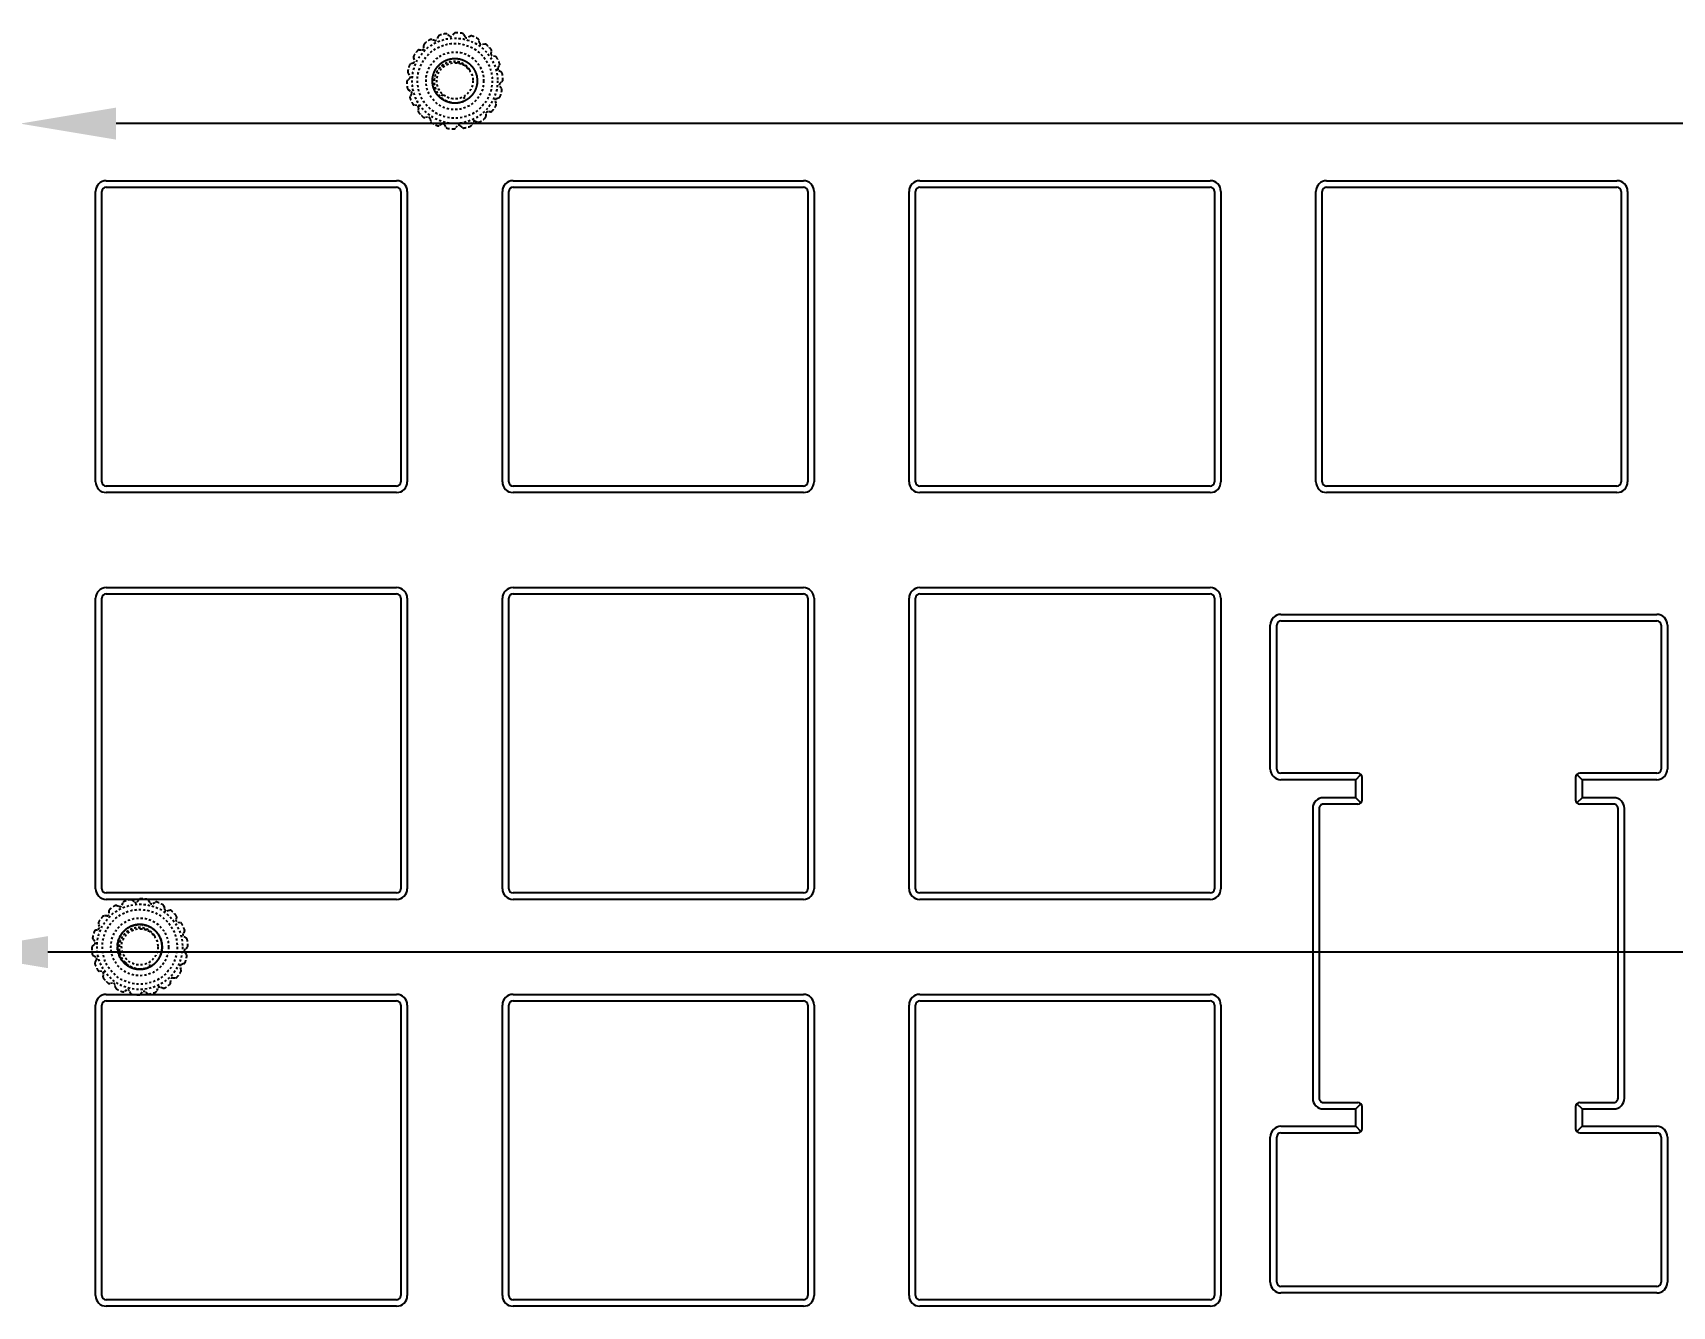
# Model space of a CAD drawing. Header units: inches. Extents: x 1416 to 2607, y 166 to 435.
# Drawn here: x 2162 to 2238.8, y 303.6 to 363.2 of the extents above; entities that cross this region are included whole.
import ezdxf

# ---------------------------------------------------------------- set-up
doc = ezdxf.new("R2010")
doc.units = ezdxf.units.IN
doc.header["$LTSCALE"] = 0.909449
doc.header["$MEASUREMENT"] = 0
doc.header["$PDMODE"] = 3
doc.header["$PDSIZE"] = 0.3125
doc.linetypes.add('HIDDEN', pattern=[0.2, 0.1, -0.1])
doc.linetypes.add('PHANTOM', pattern=[0.8, 0.45, -0.05, 0.1, -0.05, 0.1, -0.05])
doc.layers.get('0').update_dxf_attribs({"linetype": 'CONTINUOUS'})
doc.layers.get('Defpoints').update_dxf_attribs({"linetype": 'CONTINUOUS'})
doc.layers.add('DEFAULT_2', color=8, linetype='HIDDEN')
doc.layers.add('DEFAULT_3', color=7, linetype='PHANTOM')
doc.styles.get("Standard").update_dxf_attribs({"font": 'txt', "width": 0.8})
doc.dimstyles.get("Standard").update_dxf_attribs({"dimtxt": 6, "dimasz": 4.5, "dimexe": 1, "dimexo": 1, "dimgap": 0.09, "dimtad": 0, "dimzin": 1, "dimdsep": 46, "dimtxsty": 'STANDARD', "dimcen": 0.09, "dimclrd": 5, "dimclre": 5, "dimclrt": 1, "dimadec": 0, "dimazin": 0, "dimtp": 0.01, "dimtm": 0.01, "dimtfac": 1, "dimtofl": 0, "dimtmove": 0, "dimatfit": 3, "dimfxl": 1, "dimtolj": 1, "dimtzin": 4, "dimarcsym": 0})

# ---------------------------------------------------------------- blocks, each defined once
blk = doc.blocks.new('*D7')
at = {"layer": 'DEFAULT_3', "color": 3, "linetype": 'ByBlock', "lineweight": -2}
for p, q in [((2161.402, 356.945), (2161.402, 359.947)), ((2555.532, 356.945), (2555.532, 359.947)), ((2161.402, 358.947), (2156.902, 358.947)), ((2551.032, 358.947), (2165.902, 358.947))]:
    blk.add_line(p, q, dxfattribs=at)
at = {"layer": 'DEFAULT_3', "color": 3, "linetype": 'ByBlock'}
for points in [[(2165.902, 359.697), (2165.902, 358.197), (2161.402, 358.947)], [(2551.032, 359.697), (2551.032, 358.197), (2555.532, 358.947)]]:
    blk.add_solid(points, dxfattribs=at)
at = {"layer": 'Defpoints', "color": 0, "linetype": 'ByBlock'}
for p in [(2555.532, 358.947), (2161.402, 355.945), (2555.532, 355.945)]:
    blk.add_point(p, dxfattribs=at)
at = {"layer": 'DEFAULT_3', "color": 3, "linetype": 'ByBlock', "insert": (2138.812, 358.947), "char_height": 6, "attachment_point": 5}
blk.add_mtext('\\A1;394.13%%P0.1', dxfattribs=at)
blk = doc.blocks.new('*D8')
at = {"layer": 'DEFAULT_3', "color": 3, "linetype": 'ByBlock', "lineweight": -2}
for p, q in [((2158.212, 321.945), (2158.212, 319.152)), ((2558.532, 321.945), (2558.532, 319.152)), ((2158.212, 320.152), (2153.712, 320.152)), ((2554.032, 320.152), (2162.712, 320.152))]:
    blk.add_line(p, q, dxfattribs=at)
at = {"layer": 'DEFAULT_3', "color": 3, "linetype": 'ByBlock'}
for points in [[(2162.712, 320.902), (2162.712, 319.402), (2158.212, 320.152)], [(2554.032, 320.902), (2554.032, 319.402), (2558.532, 320.152)]]:
    blk.add_solid(points, dxfattribs=at)
at = {"layer": 'Defpoints', "color": 0, "linetype": 'ByBlock'}
for p in [(2158.212, 322.945), (2558.532, 322.945), (2158.212, 320.152)]:
    blk.add_point(p, dxfattribs=at)
at = {"layer": 'DEFAULT_3', "color": 3, "linetype": 'ByBlock', "insert": (2135.622, 320.152), "char_height": 6, "attachment_point": 5}
blk.add_mtext('\\A1;400.32%%P0.1', dxfattribs=at)

msp = doc.modelspace()

# ---------------------------------------------------------------- linework, layer by layer
at = {"color": 7, "linetype": 'Continuous'}
for p, q in [((2165.442, 356.274), (2179.042, 356.274)), ((2184.492, 356.274), (2198.092, 356.274)), ((2203.542, 356.274), (2217.142, 356.274)), ((2222.592, 356.274), (2236.192, 356.274)), ((2164.942, 342.174), (2164.942, 355.774)), ((2165.242, 342.174), (2165.242, 355.774)), ((2165.442, 355.974), (2179.042, 355.974)), ((2179.242, 355.774), (2179.242, 342.174)), ((2179.542, 355.774), (2179.542, 342.174)), ((2183.992, 342.174), (2183.992, 355.774)), ((2184.292, 342.174), (2184.292, 355.774)), ((2184.492, 355.974), (2198.092, 355.974)), ((2198.292, 355.774), (2198.292, 342.174)), ((2198.592, 355.774), (2198.592, 342.174)), ((2203.042, 342.174), (2203.042, 355.774)), ((2203.342, 342.174), (2203.342, 355.774)), ((2203.542, 355.974), (2217.142, 355.974)), ((2217.342, 355.774), (2217.342, 342.174)), ((2217.642, 355.774), (2217.642, 342.174)), ((2222.092, 342.174), (2222.092, 355.774)), ((2222.392, 342.174), (2222.392, 355.774)), ((2222.592, 355.974), (2236.192, 355.974)), ((2236.392, 355.774), (2236.392, 342.174)), ((2236.692, 355.774), (2236.692, 342.174)), ((2179.042, 341.974), (2165.442, 341.974)), ((2179.042, 341.674), (2165.442, 341.674)), ((2198.092, 341.974), (2184.492, 341.974)), ((2198.092, 341.674), (2184.492, 341.674)), ((2217.142, 341.974), (2203.542, 341.974)), ((2217.142, 341.674), (2203.542, 341.674)), ((2236.192, 341.974), (2222.592, 341.974)), ((2236.192, 341.674), (2222.592, 341.674)), ((2165.442, 337.224), (2179.042, 337.224)), ((2184.492, 337.224), (2198.092, 337.224)), ((2203.542, 337.224), (2217.142, 337.224)), ((2164.942, 323.124), (2164.942, 336.724)), ((2165.242, 323.124), (2165.242, 336.724)), ((2165.442, 336.924), (2179.042, 336.924)), ((2179.242, 336.724), (2179.242, 323.124)), ((2179.542, 336.724), (2179.542, 323.124)), ((2183.992, 323.124), (2183.992, 336.724)), ((2184.292, 323.124), (2184.292, 336.724)), ((2184.492, 336.924), (2198.092, 336.924)), ((2198.292, 336.724), (2198.292, 323.124)), ((2198.592, 336.724), (2198.592, 323.124)), ((2203.042, 323.124), (2203.042, 336.724)), ((2203.342, 323.124), (2203.342, 336.724)), ((2203.542, 336.924), (2217.142, 336.924)), ((2217.342, 336.724), (2217.342, 323.124)), ((2217.642, 336.724), (2217.642, 323.124)), ((2220.457, 335.968), (2238.057, 335.968)), ((2220.457, 335.668), (2238.057, 335.668)), ((2219.957, 328.725), (2219.957, 335.468)), ((2220.257, 328.725), (2220.257, 335.468)), ((2238.257, 335.468), (2238.257, 328.725)), ((2238.557, 335.468), (2238.557, 328.725)), ((2224.057, 328.525), (2220.457, 328.525)), ((2223.957, 328.225), (2220.457, 328.225)), ((2223.957, 328.225), (2224.198, 328.466)), ((2223.957, 327.381), (2223.957, 328.225)), ((2224.257, 327.281), (2224.257, 328.325)), ((2234.257, 328.325), (2234.257, 327.281)), ((2234.557, 328.225), (2234.315, 328.466)), ((2238.057, 328.525), (2234.457, 328.525)), ((2234.557, 328.225), (2234.557, 327.381)), ((2238.057, 328.225), (2234.557, 328.225)), ((2223.957, 327.381), (2222.442, 327.381)), ((2224.057, 327.081), (2222.442, 327.081)), ((2223.957, 327.381), (2224.198, 327.14)), ((2234.557, 327.381), (2234.315, 327.14)), ((2236.042, 327.081), (2234.457, 327.081)), ((2236.042, 327.381), (2234.557, 327.381)), ((2221.942, 326.881), (2221.942, 313.311)), ((2222.242, 326.881), (2222.242, 313.311)), ((2236.242, 313.311), (2236.242, 326.881)), ((2236.542, 313.311), (2236.542, 326.881)), ((2179.042, 322.924), (2165.442, 322.924)), ((2179.042, 322.624), (2165.442, 322.624)), ((2198.092, 322.924), (2184.492, 322.924)), ((2198.092, 322.624), (2184.492, 322.624)), ((2217.142, 322.924), (2203.542, 322.924)), ((2217.142, 322.624), (2203.542, 322.624)), ((2165.442, 318.174), (2179.042, 318.174)), ((2165.442, 317.874), (2179.042, 317.874)), ((2184.492, 318.174), (2198.092, 318.174)), ((2184.492, 317.874), (2198.092, 317.874)), ((2203.542, 318.174), (2217.142, 318.174)), ((2203.542, 317.874), (2217.142, 317.874)), ((2164.942, 304.074), (2164.942, 317.674)), ((2165.242, 304.074), (2165.242, 317.674)), ((2179.242, 317.674), (2179.242, 304.074)), ((2179.542, 317.674), (2179.542, 304.074)), ((2183.992, 304.074), (2183.992, 317.674)), ((2184.292, 304.074), (2184.292, 317.674)), ((2198.292, 317.674), (2198.292, 304.074)), ((2198.592, 317.674), (2198.592, 304.074)), ((2203.042, 304.074), (2203.042, 317.674)), ((2203.342, 304.074), (2203.342, 317.674)), ((2217.342, 317.674), (2217.342, 304.074)), ((2217.642, 317.674), (2217.642, 304.074)), ((2222.442, 313.111), (2224.057, 313.111)), ((2222.442, 312.811), (2223.957, 312.811)), ((2223.957, 312.811), (2224.198, 313.053)), ((2223.957, 311.996), (2223.957, 312.811)), ((2224.257, 311.896), (2224.257, 312.911)), ((2234.257, 312.911), (2234.257, 311.896)), ((2234.557, 312.811), (2234.315, 313.053)), ((2234.457, 313.111), (2236.042, 313.111)), ((2234.557, 312.811), (2234.557, 311.996)), ((2234.557, 312.811), (2236.042, 312.811)), ((2220.457, 311.996), (2223.957, 311.996)), ((2223.957, 311.996), (2224.198, 311.755)), ((2234.557, 311.996), (2234.315, 311.755)), ((2234.557, 311.996), (2238.057, 311.996)), ((2219.957, 304.696), (2219.957, 311.496)), ((2220.257, 304.696), (2220.257, 311.496)), ((2220.457, 311.696), (2224.057, 311.696)), ((2234.457, 311.696), (2238.057, 311.696)), ((2238.257, 311.496), (2238.257, 304.696)), ((2238.557, 311.496), (2238.557, 304.696)), ((2238.057, 304.496), (2220.457, 304.496)), ((2238.057, 304.196), (2220.457, 304.196)), ((2179.042, 303.874), (2165.442, 303.874)), ((2179.042, 303.574), (2165.442, 303.574)), ((2198.092, 303.874), (2184.492, 303.874)), ((2198.092, 303.574), (2184.492, 303.574)), ((2217.142, 303.874), (2203.542, 303.874)), ((2217.142, 303.574), (2203.542, 303.574))]:
    msp.add_line(p, q, dxfattribs=at)
for centre, radius, start, end in [((2165.442, 355.774), 0.5, 90.00009, 179.99991), ((2179.042, 355.774), 0.5, 0.00009, 89.99991), ((2184.492, 355.774), 0.5, 90.00009, 179.99991), ((2198.092, 355.774), 0.5, 0.00009, 89.99991), ((2203.542, 355.774), 0.5, 90.00009, 179.99991), ((2217.142, 355.774), 0.5, 0.00009, 89.99991), ((2222.592, 355.774), 0.5, 90.00009, 179.99991), ((2236.192, 355.774), 0.5, 0.00009, 89.99991), ((2165.442, 355.774), 0.2, 90, 179.99965), ((2179.042, 355.774), 0.2, 0, 89.99965), ((2184.492, 355.774), 0.2, 90, 179.99965), ((2198.092, 355.774), 0.2, 0, 89.99965), ((2203.542, 355.774), 0.2, 90, 179.99965), ((2217.142, 355.774), 0.2, 0, 89.99965), ((2222.592, 355.774), 0.2, 90, 179.99965), ((2236.192, 355.774), 0.2, 0, 89.99965), ((2165.442, 342.174), 0.5, 180.00009, 269.99991), ((2165.442, 342.174), 0.2, 180, 269.99965), ((2179.042, 342.174), 0.5, 270.00009, 359.99991), ((2179.042, 342.174), 0.2, 270, 359.99965), ((2184.492, 342.174), 0.5, 180.00009, 269.99991), ((2184.492, 342.174), 0.2, 180, 269.99965), ((2198.092, 342.174), 0.5, 270.00009, 359.99991), ((2198.092, 342.174), 0.2, 270, 359.99965), ((2203.542, 342.174), 0.5, 180.00009, 269.99991), ((2203.542, 342.174), 0.2, 180, 269.99965), ((2217.142, 342.174), 0.5, 270.00009, 359.99991), ((2217.142, 342.174), 0.2, 270, 359.99965), ((2222.592, 342.174), 0.5, 180.00009, 269.99991), ((2222.592, 342.174), 0.2, 180, 269.99965), ((2236.192, 342.174), 0.5, 270.00009, 359.99991), ((2236.192, 342.174), 0.2, 270, 359.99965), ((2165.442, 336.724), 0.5, 90.00009, 179.99991), ((2179.042, 336.724), 0.5, 0.00009, 89.99991), ((2184.492, 336.724), 0.5, 90.00009, 179.99991), ((2198.092, 336.724), 0.5, 0.00009, 89.99991), ((2203.542, 336.724), 0.5, 90.00009, 179.99991), ((2217.142, 336.724), 0.5, 0.00009, 89.99991), ((2165.442, 336.724), 0.2, 90, 179.99965), ((2179.042, 336.724), 0.2, 0, 89.99965), ((2184.492, 336.724), 0.2, 90, 179.99965), ((2198.092, 336.724), 0.2, 0, 89.99965), ((2203.542, 336.724), 0.2, 90, 179.99965), ((2217.142, 336.724), 0.2, 0, 89.99965), ((2220.457, 335.468), 0.5, 90.00009, 179.99899), ((2220.457, 335.468), 0.2, 90, 179.99965), ((2238.057, 335.468), 0.5, 0.00009, 89.99899), ((2238.057, 335.468), 0.2, 0, 89.99965), ((2220.457, 328.725), 0.5, 180.00009, 269.999), ((2220.457, 328.725), 0.2, 180, 269.99965), ((2238.057, 328.725), 0.5, 270.00001, 359.99899), ((2238.057, 328.725), 0.2, 270, 359.99965), ((2224.057, 328.325), 0.2, 0, 90), ((2234.457, 328.325), 0.2, 90, 180), ((2222.442, 326.881), 0.5, 90, 179.99995), ((2222.442, 326.881), 0.2, 90, 180.00004), ((2224.057, 327.281), 0.2, 270, 0), ((2234.457, 327.281), 0.2, 180, 270), ((2236.042, 326.881), 0.5, 0.00005, 89.99995), ((2236.042, 326.881), 0.2, 0, 90.00004), ((2165.442, 323.124), 0.5, 180.00009, 269.99991), ((2165.442, 323.124), 0.2, 180, 269.99965), ((2179.042, 323.124), 0.5, 270.00009, 359.99991), ((2179.042, 323.124), 0.2, 270, 359.99965), ((2184.492, 323.124), 0.5, 180.00009, 269.99991), ((2184.492, 323.124), 0.2, 180, 269.99965), ((2198.092, 323.124), 0.5, 270.00009, 359.99991), ((2198.092, 323.124), 0.2, 270, 359.99965), ((2203.542, 323.124), 0.5, 180.00009, 269.99991), ((2203.542, 323.124), 0.2, 180, 269.99965), ((2217.142, 323.124), 0.5, 270.00009, 359.99991), ((2217.142, 323.124), 0.2, 270, 359.99965), ((2165.442, 317.674), 0.5, 90.00009, 179.99991), ((2165.442, 317.674), 0.2, 90, 179.99965), ((2179.042, 317.674), 0.5, 0.00009, 89.99991), ((2179.042, 317.674), 0.2, 0, 89.99965), ((2184.492, 317.674), 0.5, 90.00009, 179.99991), ((2184.492, 317.674), 0.2, 90, 179.99965), ((2198.092, 317.674), 0.5, 0.00009, 89.99991), ((2198.092, 317.674), 0.2, 0, 89.99965), ((2203.542, 317.674), 0.5, 90.00009, 179.99991), ((2203.542, 317.674), 0.2, 90, 179.99965), ((2217.142, 317.674), 0.5, 0.00009, 89.99991), ((2217.142, 317.674), 0.2, 0, 89.99965), ((2222.442, 313.311), 0.5, 180.00003, 269.99995), ((2222.442, 313.311), 0.2, 180, 270.00004), ((2236.042, 313.311), 0.5, 270, 359.99995), ((2236.042, 313.311), 0.2, 270, 0.00004), ((2224.057, 312.911), 0.2, 0, 90), ((2234.457, 312.911), 0.2, 90, 180), ((2220.457, 311.496), 0.5, 90.00001, 179.99899), ((2224.057, 311.896), 0.2, 270, 0), ((2234.457, 311.896), 0.2, 180, 270), ((2238.057, 311.496), 0.5, 0.00009, 89.999), ((2220.457, 311.496), 0.2, 90, 179.99965), ((2238.057, 311.496), 0.2, 0, 89.99965), ((2165.442, 304.074), 0.5, 180.00009, 269.99991), ((2165.442, 304.074), 0.2, 180, 269.99965), ((2179.042, 304.074), 0.5, 270.00009, 359.99991), ((2179.042, 304.074), 0.2, 270, 359.99965), ((2184.492, 304.074), 0.5, 180.00009, 269.99991), ((2184.492, 304.074), 0.2, 180, 269.99965), ((2198.092, 304.074), 0.5, 270.00009, 359.99991), ((2198.092, 304.074), 0.2, 270, 359.99965), ((2203.542, 304.074), 0.5, 180.00009, 269.99991), ((2203.542, 304.074), 0.2, 180, 269.99965), ((2217.142, 304.074), 0.5, 270.00009, 359.99991), ((2217.142, 304.074), 0.2, 270, 359.99965), ((2220.457, 304.696), 0.5, 180.00009, 269.99899), ((2220.457, 304.696), 0.2, 180, 269.99965), ((2238.057, 304.696), 0.5, 270.00009, 359.99899), ((2238.057, 304.696), 0.2, 270, 359.99965)]:
    msp.add_arc(centre, radius, start, end, dxfattribs=at)
at = {"layer": 'DEFAULT_2', "color": 8, "linetype": 'HIDDEN'}
for p, q in [((2181.736, 363.165), (2181.652, 363.066)), ((2180.09, 362.397), (2180.219, 362.399)), ((2180.318, 362.497), (2180.32, 362.627)), ((2180.808, 362.84), (2180.678, 362.886)), ((2180.981, 363.021), (2180.935, 362.899)), ((2181.512, 363.054), (2181.406, 363.141)), ((2182.247, 363.014), (2182.177, 363.133)), ((2182.496, 363.042), (2182.382, 362.978)), ((2182.924, 362.725), (2182.899, 362.86)), ((2183.167, 362.666), (2183.039, 362.645)), ((2179.817, 361.782), (2179.689, 361.733)), ((2179.833, 362.031), (2179.876, 361.909)), ((2181.767, 361.8), (2181.767, 361.998)), ((2183.462, 362.222), (2183.484, 362.358)), ((2183.669, 362.084), (2183.542, 362.108)), ((2183.795, 361.566), (2183.862, 361.686)), ((2179.65, 361.065), (2179.546, 360.976)), ((2179.58, 361.305), (2179.663, 361.204)), ((2183.831, 361.431), (2183.942, 361.365)), ((2183.883, 360.835), (2183.987, 360.925)), ((2179.591, 360.536), (2179.703, 360.469)), ((2179.739, 360.334), (2179.671, 360.215)), ((2181.21, 360.308), (2181.081, 360.159)), ((2182.174, 360.204), (2182.269, 360.031)), ((2183.716, 360.118), (2183.845, 360.167)), ((2183.871, 360.696), (2183.953, 360.595)), ((2179.991, 359.792), (2179.864, 359.817)), ((2180.072, 359.678), (2180.049, 359.542)), ((2183.215, 359.403), (2183.213, 359.273)), ((2183.444, 359.503), (2183.314, 359.502)), ((2183.657, 359.992), (2183.7, 359.869)), ((2180.494, 359.255), (2180.366, 359.234)), ((2180.609, 359.175), (2180.634, 359.04)), ((2181.151, 358.922), (2181.038, 358.859)), ((2181.286, 358.886), (2181.356, 358.768)), ((2181.882, 358.834), (2181.797, 358.735)), ((2182.021, 358.846), (2182.127, 358.759)), ((2182.599, 359.001), (2182.553, 358.879)), ((2182.725, 359.06), (2182.855, 359.014)), ((2166.18, 322.348), (2166.226, 322.469)), ((2166.657, 322.585), (2166.758, 322.503)), ((2166.897, 322.515), (2166.982, 322.613)), ((2167.426, 322.574), (2167.493, 322.463)), ((2167.628, 322.426), (2167.741, 322.49)), ((2165.465, 321.847), (2165.335, 321.845)), ((2165.565, 322.076), (2165.564, 321.946)), ((2165.931, 322.332), (2166.053, 322.289)), ((2168.146, 322.301), (2168.17, 322.174)), ((2168.284, 322.094), (2168.412, 322.115)), ((2168.728, 321.799), (2168.707, 321.671)), ((2164.941, 321.184), (2165.063, 321.23)), ((2165.122, 321.357), (2165.079, 321.48)), ((2167.012, 321.248), (2167.012, 321.446)), ((2168.787, 321.556), (2168.915, 321.532)), ((2169.103, 321.127), (2169.04, 321.014)), ((2164.797, 320.429), (2164.896, 320.514)), ((2164.908, 320.653), (2164.826, 320.753)), ((2169.076, 320.879), (2169.188, 320.813)), ((2169.227, 320.368), (2169.128, 320.283)), ((2164.948, 319.918), (2164.836, 319.984)), ((2164.92, 319.67), (2164.984, 319.783)), ((2166.326, 319.607), (2166.455, 319.756)), ((2167.514, 319.479), (2167.419, 319.652)), ((2168.902, 319.44), (2168.945, 319.317)), ((2169.083, 319.613), (2168.961, 319.567)), ((2169.116, 320.144), (2169.198, 320.044)), ((2165.237, 319.241), (2165.109, 319.265)), ((2165.296, 318.998), (2165.317, 319.126)), ((2165.74, 318.703), (2165.612, 318.682)), ((2168.459, 318.721), (2168.46, 318.851)), ((2168.559, 318.95), (2168.689, 318.952)), ((2165.878, 318.496), (2165.854, 318.623)), ((2166.396, 318.371), (2166.283, 318.307)), ((2166.597, 318.223), (2166.531, 318.334)), ((2167.127, 318.282), (2167.042, 318.184)), ((2167.367, 318.212), (2167.266, 318.294)), ((2167.844, 318.449), (2167.798, 318.328)), ((2168.093, 318.465), (2167.97, 318.508))]:
    msp.add_line(p, q, dxfattribs=at)
for centre, radius in [((2181.767, 360.95), 2), ((2181.767, 360.95), 1.75), ((2181.767, 360.95), 1.35), ((2181.767, 360.95), 0.85), ((2167.012, 320.399), 2), ((2167.012, 320.399), 1.75), ((2167.012, 320.399), 1.35), ((2167.012, 320.399), 0.85)]:
    msp.add_circle(centre, radius, dxfattribs=at)
for centre, radius, start, end in [((2181.767, 360.95), 2.25, 101.21228, 108.78772), ((2181.349, 363.059), 0.1, 50.68927, 101.21228), ((2181.812, 363.1), 0.1, 88.78772, 139.31073), ((2181.767, 360.95), 2.25, 81.21228, 88.78772), ((2182.095, 363.075), 0.1, 30.68927, 81.21228), ((2180.091, 362.297), 0.1, 90.68927, 141.21228), ((2180.218, 362.499), 0.1, 270.68927, 359.31073), ((2180.42, 362.626), 0.1, 128.78772, 179.31073), ((2181.767, 360.95), 2.25, 121.21228, 128.78772), ((2180.652, 362.789), 0.1, 70.68927, 121.21228), ((2180.841, 362.935), 0.1, 250.68927, 339.31073), ((2181.074, 362.986), 0.1, 108.78772, 159.31073), ((2181.576, 363.132), 0.1, 230.68927, 319.31073), ((2182.333, 363.065), 0.1, 210.68927, 299.31073), ((2182.545, 362.954), 0.1, 68.78772, 119.31073), ((2181.767, 360.95), 2.25, 61.21228, 68.78772), ((2182.802, 362.834), 0.1, 10.68927, 61.21228), ((2183.023, 362.744), 0.1, 190.68927, 279.31073), ((2183.183, 362.568), 0.1, 48.78772, 99.31073), ((2181.767, 360.95), 2.25, 41.21228, 48.78772), ((2183.384, 362.367), 0.1, 350.68927, 41.21228), ((2181.767, 360.95), 2.25, 161.21228, 168.78772), ((2179.731, 361.643), 0.1, 110.68927, 161.21228), ((2179.782, 361.876), 0.1, 290.68927, 19.31073), ((2179.928, 362.064), 0.1, 148.78772, 199.31073), ((2181.767, 360.95), 2.25, 141.21228, 148.78772), ((2183.56, 362.206), 0.1, 170.68927, 259.31073), ((2183.651, 361.986), 0.1, 28.78772, 79.31073), ((2181.767, 360.95), 2.25, 21.21228, 28.78772), ((2183.771, 361.728), 0.1, 330.68927, 21.21228), ((2179.617, 360.905), 0.1, 130.68927, 181.21228), ((2181.767, 360.95), 2.25, 181.21228, 188.78772), ((2179.658, 361.368), 0.1, 168.78772, 219.31073), ((2179.585, 361.141), 0.1, 310.68927, 39.31073), ((2181.978, 360.803), 0.825, 53.59463, 58.45579), ((2183.882, 361.517), 0.1, 150.68927, 239.31073), ((2183.891, 361.279), 0.1, 8.78772, 59.31073), ((2183.916, 360.996), 0.1, 310.68927, 1.21228), ((2181.767, 360.95), 2.25, 1.21228, 8.78772), ((2179.642, 360.622), 0.1, 188.78772, 239.31073), ((2179.762, 360.172), 0.1, 150.68927, 201.21228), ((2181.767, 360.95), 2.25, 201.21228, 208.78772), ((2179.652, 360.383), 0.1, 330.68927, 59.31073), ((2183.751, 360.025), 0.1, 110.68927, 199.31073), ((2183.802, 360.258), 0.1, 290.68927, 341.21228), ((2183.948, 360.759), 0.1, 130.68927, 219.31073), ((2181.767, 360.95), 2.25, 341.21228, 348.78772), ((2183.876, 360.532), 0.1, 348.78772, 39.31073), ((2179.882, 359.915), 0.1, 208.78772, 259.31073), ((2179.973, 359.694), 0.1, 350.68927, 79.31073), ((2180.149, 359.534), 0.1, 170.68927, 221.21228), ((2181.767, 360.95), 2.25, 221.21228, 228.78772), ((2183.315, 359.402), 0.1, 90.68927, 179.31073), ((2183.443, 359.603), 0.1, 270.68927, 321.21228), ((2181.767, 360.95), 2.25, 321.21228, 328.78772), ((2183.605, 359.836), 0.1, 328.78772, 19.31073), ((2180.35, 359.333), 0.1, 228.78772, 279.31073), ((2180.511, 359.156), 0.1, 10.68927, 99.31073), ((2180.731, 359.066), 0.1, 190.68927, 241.21228), ((2181.767, 360.95), 2.25, 241.21228, 248.78772), ((2180.989, 358.946), 0.1, 248.78772, 299.31073), ((2181.2, 358.835), 0.1, 30.68927, 119.31073), ((2181.438, 358.825), 0.1, 210.68927, 261.21228), ((2181.767, 360.95), 2.25, 261.21228, 268.78772), ((2181.721, 358.801), 0.1, 268.78772, 319.31073), ((2181.957, 358.769), 0.1, 50.68927, 139.31073), ((2182.185, 358.841), 0.1, 230.68927, 281.21228), ((2181.767, 360.95), 2.25, 281.21228, 288.78772), ((2182.459, 358.915), 0.1, 288.78772, 339.31073), ((2182.692, 358.966), 0.1, 70.68927, 159.31073), ((2182.881, 359.111), 0.1, 250.68927, 301.21228), ((2181.767, 360.95), 2.25, 301.21228, 308.78772), ((2183.113, 359.274), 0.1, 308.78772, 359.31073), ((2166.319, 322.434), 0.1, 108.78772, 159.31073), ((2167.012, 320.399), 2.25, 101.21228, 108.78772), ((2166.594, 322.507), 0.1, 50.68927, 101.21228), ((2166.821, 322.58), 0.1, 230.68927, 319.31073), ((2167.057, 322.548), 0.1, 88.78772, 139.31073), ((2167.012, 320.399), 2.25, 81.21228, 88.78772), ((2167.34, 322.523), 0.1, 30.68927, 81.21228), ((2167.79, 322.403), 0.1, 68.78772, 119.31073), ((2167.012, 320.399), 2.25, 61.21228, 68.78772), ((2167.012, 320.399), 2.25, 141.21228, 148.78772), ((2165.336, 321.745), 0.1, 90.68927, 141.21228), ((2165.464, 321.947), 0.1, 270.68927, 359.31073), ((2165.665, 322.074), 0.1, 128.78772, 179.31073), ((2167.012, 320.399), 2.25, 121.21228, 128.78772), ((2165.898, 322.237), 0.1, 70.68927, 121.21228), ((2166.087, 322.383), 0.1, 250.68927, 339.31073), ((2167.579, 322.514), 0.1, 210.68927, 299.31073), ((2168.047, 322.283), 0.1, 10.68927, 61.21228), ((2168.268, 322.192), 0.1, 190.68927, 279.31073), ((2168.428, 322.016), 0.1, 48.78772, 99.31073), ((2167.012, 320.399), 2.25, 41.21228, 48.78772), ((2168.629, 321.815), 0.1, 350.68927, 41.21228), ((2167.012, 320.399), 2.25, 161.21228, 168.78772), ((2164.976, 321.091), 0.1, 110.68927, 161.21228), ((2165.027, 321.324), 0.1, 290.68927, 19.31073), ((2165.173, 321.513), 0.1, 148.78772, 199.31073), ((2167.224, 320.251), 0.825, 53.61017, 58.46732), ((2168.806, 321.654), 0.1, 170.68927, 259.31073), ((2168.896, 321.434), 0.1, 28.78772, 79.31073), ((2167.012, 320.399), 2.25, 21.21228, 28.78772), ((2169.127, 320.965), 0.1, 150.68927, 239.31073), ((2169.016, 321.176), 0.1, 330.68927, 21.21228), ((2164.862, 320.353), 0.1, 130.68927, 181.21228), ((2167.012, 320.399), 2.25, 181.21228, 188.78772), ((2164.903, 320.817), 0.1, 168.78772, 219.31073), ((2164.831, 320.589), 0.1, 310.68927, 39.31073), ((2169.193, 320.208), 0.1, 130.68927, 219.31073), ((2169.137, 320.727), 0.1, 8.78772, 59.31073), ((2169.161, 320.444), 0.1, 310.68927, 1.21228), ((2167.012, 320.399), 2.25, 1.21228, 8.78772), ((2164.887, 320.07), 0.1, 188.78772, 239.31073), ((2165.008, 319.621), 0.1, 150.68927, 201.21228), ((2167.012, 320.399), 2.25, 201.21228, 208.78772), ((2164.897, 319.832), 0.1, 330.68927, 59.31073), ((2168.997, 319.473), 0.1, 110.68927, 199.31073), ((2169.047, 319.706), 0.1, 290.68927, 341.21228), ((2167.012, 320.399), 2.25, 341.21228, 348.78772), ((2169.121, 319.98), 0.1, 348.78772, 39.31073), ((2165.128, 319.363), 0.1, 208.78772, 259.31073), ((2165.218, 319.143), 0.1, 350.68927, 79.31073), ((2165.395, 318.982), 0.1, 170.68927, 221.21228), ((2167.012, 320.399), 2.25, 221.21228, 228.78772), ((2165.595, 318.781), 0.1, 228.78772, 279.31073), ((2165.756, 318.605), 0.1, 10.68927, 99.31073), ((2167.012, 320.399), 2.25, 301.21228, 308.78772), ((2168.359, 318.723), 0.1, 308.78772, 359.31073), ((2168.56, 318.85), 0.1, 90.68927, 179.31073), ((2168.688, 319.052), 0.1, 270.68927, 321.21228), ((2167.012, 320.399), 2.25, 321.21228, 328.78772), ((2168.851, 319.284), 0.1, 328.78772, 19.31073), ((2165.977, 318.514), 0.1, 190.68927, 241.21228), ((2167.012, 320.399), 2.25, 241.21228, 248.78772), ((2166.234, 318.394), 0.1, 248.78772, 299.31073), ((2166.445, 318.283), 0.1, 30.68927, 119.31073), ((2166.683, 318.274), 0.1, 210.68927, 261.21228), ((2167.012, 320.399), 2.25, 261.21228, 268.78772), ((2166.966, 318.249), 0.1, 268.78772, 319.31073), ((2167.203, 318.217), 0.1, 50.68927, 139.31073), ((2167.43, 318.29), 0.1, 230.68927, 281.21228), ((2167.012, 320.399), 2.25, 281.21228, 288.78772), ((2167.704, 318.363), 0.1, 288.78772, 339.31073), ((2167.937, 318.414), 0.1, 70.68927, 159.31073), ((2168.126, 318.56), 0.1, 250.68927, 301.21228)]:
    msp.add_arc(centre, radius, start, end, dxfattribs=at)
for points, knots in [([(2181.767, 361.998), (2181.767, 361.998), (2181.769, 361.998), (2181.771, 361.997), (2181.773, 361.998), (2181.776, 361.998), (2181.78, 361.997), (2181.786, 361.997), (2181.794, 361.997), (2181.803, 361.997), (2181.812, 361.997), (2181.824, 361.996), (2181.839, 361.995), (2181.857, 361.994), (2181.881, 361.992), (2181.91, 361.988), (2181.946, 361.983), (2181.993, 361.973), (2182.052, 361.959), (2182.121, 361.937), (2182.188, 361.91), (2182.253, 361.879), (2182.336, 361.831), (2182.435, 361.761), (2182.54, 361.662), (2182.63, 361.549), (2182.728, 361.384), (2182.808, 361.154), (2182.823, 360.863), (2182.761, 360.578), (2182.621, 360.322), (2182.419, 360.113), (2182.166, 359.968), (2181.884, 359.895), (2181.592, 359.904), (2181.36, 359.976), (2181.192, 360.07), (2181.039, 360.187), (2180.91, 360.333), (2180.816, 360.501), (2180.764, 360.636), (2180.73, 360.777), (2180.716, 360.921), (2180.722, 361.065), (2180.748, 361.208), (2180.793, 361.345), (2180.856, 361.475), (2180.937, 361.595), (2181.034, 361.703), (2181.144, 361.796), (2181.266, 361.874), (2181.398, 361.934), (2181.582, 361.989), (2181.776, 362.005), (2181.968, 361.982), (2182.154, 361.932), (2182.327, 361.844), (2182.478, 361.724), (2182.61, 361.584), (2182.738, 361.377), (2182.818, 361.097), (2182.817, 360.805), (2182.739, 360.524), (2182.586, 360.277), (2182.372, 360.078), (2182.112, 359.947), (2181.826, 359.891), (2181.535, 359.915), (2181.262, 360.016), (2181.028, 360.189), (2180.878, 360.381), (2180.793, 360.554), (2180.733, 360.737), (2180.712, 360.931), (2180.73, 361.122), (2180.775, 361.31), (2180.858, 361.486), (2180.973, 361.64), (2181.076, 361.742), (2181.191, 361.829), (2181.317, 361.9), (2181.452, 361.953), (2181.593, 361.986), (2181.737, 362), (2181.881, 361.995), (2182.024, 361.969), (2182.161, 361.924), (2182.291, 361.86), (2182.411, 361.78), (2182.519, 361.684), (2182.644, 361.537), (2182.736, 361.365), (2182.792, 361.181), (2182.821, 360.991), (2182.808, 360.748), (2182.714, 360.472), (2182.548, 360.233), (2182.323, 360.047), (2182.056, 359.93), (2181.768, 359.889), (2181.479, 359.929), (2181.212, 360.045), (2180.987, 360.231), (2180.82, 360.47), (2180.726, 360.746), (2180.709, 361.036), (2180.752, 361.226), (2180.785, 361.316)], [0, 0, 0, 0, 0.00012, 0.000241, 0.000363, 0.000486, 0.00073, 0.000975, 0.001464, 0.001954, 0.002443, 0.002932, 0.003911, 0.00489, 0.005869, 0.007826, 0.009783, 0.011741, 0.015655, 0.019569, 0.023483, 0.027398, 0.031312, 0.039136, 0.046959, 0.054783, 0.062607, 0.078218, 0.093829, 0.10944, 0.12505, 0.140662, 0.156272, 0.171883, 0.187493, 0.203105, 0.210928, 0.218752, 0.234364, 0.242188, 0.250012, 0.257836, 0.26566, 0.273483, 0.281307, 0.289131, 0.296955, 0.304779, 0.312603, 0.320427, 0.328251, 0.336075, 0.343898, 0.35951, 0.367334, 0.375158, 0.39077, 0.398593, 0.406417, 0.422029, 0.437639, 0.45325, 0.46886, 0.484472, 0.500082, 0.515693, 0.531304, 0.546914, 0.562526, 0.578136, 0.593747, 0.601571, 0.609395, 0.625007, 0.63283, 0.640654, 0.656266, 0.66409, 0.671914, 0.679738, 0.687562, 0.695385, 0.703209, 0.711033, 0.718857, 0.726681, 0.734505, 0.742329, 0.750153, 0.757977, 0.7658, 0.781412, 0.789236, 0.79706, 0.812671, 0.828281, 0.843893, 0.859503, 0.875114, 0.890725, 0.906336, 0.921947, 0.937557, 0.953168, 0.968779, 0.98439, 1, 1, 1, 1]), ([(2180.785, 361.316), (2180.819, 361.406), (2180.911, 361.578), (2181.114, 361.786), (2181.366, 361.933), (2181.649, 362.004), (2181.94, 361.997), (2182.218, 361.91), (2182.463, 361.751), (2182.654, 361.531), (2182.779, 361.268), (2182.827, 360.981), (2182.801, 360.739), (2182.741, 360.556), (2182.656, 360.383), (2182.537, 360.229), (2182.39, 360.104), (2182.268, 360.027), (2182.137, 359.967), (2181.998, 359.925), (2181.855, 359.903), (2181.71, 359.901), (2181.567, 359.919), (2181.427, 359.956), (2181.294, 360.012), (2181.169, 360.086), (2181.056, 360.176), (2180.957, 360.281), (2180.872, 360.398), (2180.805, 360.526), (2180.756, 360.663), (2180.726, 360.804), (2180.716, 360.948), (2180.729, 361.141), (2180.782, 361.328), (2180.87, 361.499), (2180.982, 361.656), (2181.125, 361.788), (2181.29, 361.887), (2181.468, 361.962), (2181.706, 362.009), (2181.997, 361.986), (2182.27, 361.884), (2182.582, 361.657), (2182.835, 361.223), (2182.821, 360.721), (2182.656, 360.372), (2182.465, 360.151), (2182.221, 359.992), (2181.989, 359.919), (2181.798, 359.9), (2181.605, 359.908), (2181.416, 359.955), (2181.243, 360.039), (2181.083, 360.146), (2180.947, 360.286), (2180.843, 360.448), (2180.783, 360.58), (2180.742, 360.718), (2180.72, 360.861), (2180.717, 361.006), (2180.735, 361.149), (2180.772, 361.289), (2180.828, 361.423), (2180.902, 361.547), (2180.992, 361.66), (2181.097, 361.76), (2181.214, 361.844), (2181.342, 361.912), (2181.478, 361.961), (2181.62, 361.99), (2181.764, 362.001), (2181.909, 361.992), (2182.097, 361.952), (2182.32, 361.855), (2182.546, 361.671), (2182.712, 361.431), (2182.808, 361.156), (2182.824, 360.865), (2182.761, 360.58), (2182.623, 360.324), (2182.42, 360.114), (2182.168, 359.969), (2181.886, 359.896), (2181.595, 359.904), (2181.316, 359.989), (2181.153, 360.096), (2181.081, 360.159)], [0, 0, 0, 0, 0.015621, 0.031242, 0.046862, 0.062483, 0.078103, 0.093724, 0.109344, 0.124965, 0.140586, 0.156207, 0.171828, 0.179656, 0.187485, 0.203107, 0.210935, 0.218764, 0.226593, 0.234422, 0.242251, 0.25008, 0.257909, 0.265738, 0.273566, 0.281395, 0.289224, 0.297053, 0.304882, 0.312711, 0.32054, 0.328369, 0.336198, 0.344027, 0.359649, 0.367478, 0.375306, 0.390928, 0.398756, 0.406585, 0.422206, 0.437826, 0.453447, 0.469068, 0.500019, 0.530969, 0.54659, 0.562211, 0.577831, 0.593452, 0.60128, 0.609109, 0.62473, 0.632559, 0.640388, 0.65601, 0.663839, 0.671669, 0.679498, 0.687327, 0.695156, 0.702985, 0.710814, 0.718643, 0.726472, 0.7343, 0.742129, 0.749958, 0.757787, 0.765615, 0.773444, 0.781273, 0.789102, 0.796931, 0.812553, 0.828172, 0.843793, 0.859414, 0.875036, 0.890657, 0.906277, 0.921898, 0.937518, 0.953138, 0.968758, 0.984379, 1, 1, 1, 1]), ([(2181.081, 360.159), (2181.08, 360.16), (2181.077, 360.161), (2181.074, 360.165), (2181.071, 360.167), (2181.066, 360.171), (2181.061, 360.176), (2181.054, 360.183), (2181.047, 360.189), (2181.039, 360.197), (2181.028, 360.207), (2181.015, 360.22), (2180.999, 360.238), (2180.978, 360.26), (2180.955, 360.287), (2180.933, 360.316), (2180.911, 360.345), (2180.884, 360.385), (2180.853, 360.436), (2180.82, 360.5), (2180.791, 360.567), (2180.759, 360.657), (2180.731, 360.774), (2180.716, 360.918), (2180.722, 361.063), (2180.756, 361.252), (2180.846, 361.478), (2181.025, 361.708), (2181.259, 361.882), (2181.532, 361.984), (2181.822, 362.01), (2182.108, 361.954), (2182.369, 361.824), (2182.583, 361.627), (2182.712, 361.42), (2182.777, 361.239), (2182.817, 361.051), (2182.818, 360.856), (2182.779, 360.667), (2182.73, 360.531), (2182.663, 360.403), (2182.58, 360.285), (2182.481, 360.179), (2182.368, 360.088), (2182.244, 360.014), (2182.111, 359.957), (2181.971, 359.919), (2181.828, 359.901), (2181.683, 359.903), (2181.54, 359.924), (2181.401, 359.965), (2181.226, 360.044), (2181.068, 360.159), (2180.939, 360.302), (2180.831, 360.462), (2180.758, 360.642), (2180.722, 360.831), (2180.714, 361.024), (2180.754, 361.264), (2180.876, 361.528), (2181.068, 361.748), (2181.311, 361.908), (2181.589, 361.996), (2181.88, 362.005), (2182.162, 361.934), (2182.416, 361.79), (2182.619, 361.581), (2182.759, 361.326), (2182.823, 361.041), (2182.811, 360.798), (2182.762, 360.612), (2182.687, 360.435), (2182.577, 360.274), (2182.437, 360.141), (2182.281, 360.029), (2182.103, 359.95), (2181.915, 359.91), (2181.77, 359.899), (2181.626, 359.909), (2181.484, 359.938), (2181.348, 359.986), (2181.219, 360.053), (2181.102, 360.137), (2180.996, 360.236), (2180.905, 360.348), (2180.831, 360.472), (2180.774, 360.606), (2180.736, 360.745), (2180.717, 360.889), (2180.72, 361.081), (2180.762, 361.271), (2180.841, 361.447), (2180.943, 361.61), (2181.112, 361.785), (2181.364, 361.932), (2181.646, 362.004), (2181.938, 361.998), (2182.216, 361.911), (2182.461, 361.753), (2182.652, 361.533), (2182.778, 361.271), (2182.827, 360.983), (2182.796, 360.693), (2182.687, 360.423), (2182.51, 360.192), (2182.353, 360.077), (2182.269, 360.031)], [0, 0, 0, 0, 0.000237, 0.000482, 0.000727, 0.000971, 0.001461, 0.00195, 0.00244, 0.002929, 0.003908, 0.004886, 0.005865, 0.007822, 0.009779, 0.011737, 0.013694, 0.015651, 0.019565, 0.023479, 0.027393, 0.031307, 0.039131, 0.046955, 0.054779, 0.062603, 0.078213, 0.093824, 0.109435, 0.125046, 0.140657, 0.156268, 0.171879, 0.187489, 0.203101, 0.210924, 0.218748, 0.23436, 0.242184, 0.250008, 0.257832, 0.265656, 0.27348, 0.281304, 0.289128, 0.296952, 0.304776, 0.312599, 0.320423, 0.328248, 0.336071, 0.343895, 0.359507, 0.367331, 0.375155, 0.390766, 0.39859, 0.406414, 0.422026, 0.437636, 0.453247, 0.468858, 0.484469, 0.50008, 0.515691, 0.531302, 0.546912, 0.562524, 0.578134, 0.593745, 0.601569, 0.609393, 0.625005, 0.632828, 0.640652, 0.656264, 0.664088, 0.671912, 0.679736, 0.68756, 0.695384, 0.703208, 0.711032, 0.718856, 0.72668, 0.734503, 0.742327, 0.750151, 0.757975, 0.765799, 0.781411, 0.789235, 0.797059, 0.81267, 0.82828, 0.843892, 0.859502, 0.875113, 0.890724, 0.906335, 0.921946, 0.937557, 0.953168, 0.968778, 0.98439, 1, 1, 1, 1]), ([(2182.468, 361.467), (2182.417, 361.542), (2182.322, 361.645), (2182.17, 361.747), (2182.045, 361.804), (2181.912, 361.842), (2181.776, 361.86), (2181.638, 361.857), (2181.503, 361.833), (2181.372, 361.789), (2181.249, 361.727), (2181.137, 361.647), (2181.038, 361.551), (2180.954, 361.442), (2180.887, 361.322), (2180.837, 361.194), (2180.806, 361.06), (2180.795, 360.922), (2180.804, 360.785), (2180.831, 360.65), (2180.892, 360.477), (2181.013, 360.28), (2181.183, 360.123), (2181.341, 360.029), (2181.467, 359.976), (2181.6, 359.939), (2181.736, 359.92), (2181.851, 359.92), (2181.942, 359.93), (2182.01, 359.941), (2182.066, 359.954), (2182.11, 359.967), (2182.142, 359.978), (2182.169, 359.987), (2182.19, 359.996), (2182.206, 360.002), (2182.222, 360.009), (2182.238, 360.016), (2182.254, 360.022), (2182.263, 360.03), (2182.269, 360.031)], [0, 0, 0, 0, 0.062313, 0.093564, 0.124815, 0.15607, 0.187326, 0.218581, 0.249838, 0.281097, 0.312357, 0.343618, 0.374879, 0.406142, 0.437406, 0.468671, 0.499936, 0.531203, 0.562471, 0.59374, 0.625008, 0.687403, 0.749798, 0.781071, 0.812345, 0.843619, 0.87489, 0.906159, 0.921802, 0.937444, 0.953087, 0.96091, 0.968732, 0.976555, 0.980467, 0.984378, 0.988288, 0.9922, 0.99611, 1, 1, 1, 1]), ([(2182.468, 361.467), (2182.428, 361.518), (2182.337, 361.611), (2182.172, 361.718), (2181.988, 361.784), (2181.858, 361.799), (2181.793, 361.8)], [0, 0, 0, 0, 0.250018, 0.500011, 0.749986, 1, 1, 1, 1]), ([(2167.012, 321.446), (2167.013, 321.446), (2167.014, 321.446), (2167.016, 321.446), (2167.019, 321.446), (2167.022, 321.446), (2167.025, 321.446), (2167.031, 321.446), (2167.039, 321.446), (2167.048, 321.445), (2167.057, 321.445), (2167.069, 321.444), (2167.084, 321.444), (2167.102, 321.442), (2167.126, 321.44), (2167.156, 321.436), (2167.191, 321.431), (2167.239, 321.422), (2167.297, 321.407), (2167.366, 321.385), (2167.433, 321.358), (2167.498, 321.327), (2167.582, 321.28), (2167.68, 321.21), (2167.785, 321.11), (2167.875, 320.997), (2167.974, 320.832), (2168.054, 320.602), (2168.069, 320.311), (2168.006, 320.027), (2167.867, 319.771), (2167.664, 319.561), (2167.411, 319.416), (2167.129, 319.344), (2166.838, 319.352), (2166.606, 319.425), (2166.437, 319.518), (2166.284, 319.635), (2166.156, 319.782), (2166.062, 319.95), (2166.009, 320.084), (2165.976, 320.225), (2165.962, 320.369), (2165.967, 320.514), (2165.993, 320.656), (2166.038, 320.793), (2166.102, 320.923), (2166.182, 321.044), (2166.279, 321.151), (2166.389, 321.245), (2166.511, 321.322), (2166.643, 321.383), (2166.828, 321.437), (2167.022, 321.453), (2167.213, 321.43), (2167.399, 321.38), (2167.573, 321.292), (2167.723, 321.172), (2167.856, 321.032), (2167.983, 320.825), (2168.063, 320.545), (2168.062, 320.254), (2167.984, 319.973), (2167.831, 319.725), (2167.617, 319.527), (2167.357, 319.396), (2167.071, 319.339), (2166.781, 319.364), (2166.508, 319.465), (2166.273, 319.638), (2166.123, 319.829), (2166.039, 320.002), (2165.979, 320.185), (2165.957, 320.379), (2165.975, 320.571), (2166.02, 320.758), (2166.103, 320.934), (2166.219, 321.088), (2166.321, 321.19), (2166.437, 321.278), (2166.563, 321.348), (2166.697, 321.401), (2166.838, 321.435), (2166.982, 321.449), (2167.127, 321.443), (2167.269, 321.418), (2167.406, 321.372), (2167.536, 321.309), (2167.656, 321.228), (2167.765, 321.132), (2167.889, 320.985), (2167.982, 320.814), (2168.037, 320.629), (2168.066, 320.439), (2168.053, 320.196), (2167.959, 319.92), (2167.793, 319.681), (2167.569, 319.495), (2167.302, 319.378), (2167.013, 319.337), (2166.725, 319.378), (2166.457, 319.494), (2166.233, 319.679), (2166.066, 319.918), (2165.971, 320.194), (2165.954, 320.485), (2165.997, 320.675), (2166.031, 320.765)], [0, 0, 0, 0, 0.00012, 0.000241, 0.000363, 0.000486, 0.00073, 0.000975, 0.001464, 0.001954, 0.002443, 0.002933, 0.003911, 0.00489, 0.005869, 0.007826, 0.009783, 0.011741, 0.015655, 0.019569, 0.023483, 0.027398, 0.031312, 0.039136, 0.046959, 0.054783, 0.062607, 0.078218, 0.093829, 0.10944, 0.12505, 0.140662, 0.156272, 0.171883, 0.187493, 0.203105, 0.210928, 0.218752, 0.234364, 0.242188, 0.250012, 0.257836, 0.26566, 0.273483, 0.281307, 0.289131, 0.296955, 0.304779, 0.312603, 0.320427, 0.328251, 0.336075, 0.343898, 0.35951, 0.367334, 0.375158, 0.39077, 0.398593, 0.406417, 0.422029, 0.437639, 0.45325, 0.46886, 0.484472, 0.500082, 0.515693, 0.531304, 0.546914, 0.562526, 0.578136, 0.593747, 0.601571, 0.609395, 0.625007, 0.63283, 0.640654, 0.656266, 0.66409, 0.671914, 0.679738, 0.687562, 0.695385, 0.703209, 0.711033, 0.718857, 0.726681, 0.734505, 0.742329, 0.750153, 0.757977, 0.7658, 0.781412, 0.789236, 0.79706, 0.812671, 0.828281, 0.843893, 0.859503, 0.875114, 0.890725, 0.906336, 0.921947, 0.937557, 0.953168, 0.968779, 0.98439, 1, 1, 1, 1]), ([(2166.326, 319.607), (2166.398, 319.544), (2166.562, 319.438), (2166.84, 319.352), (2167.131, 319.344), (2167.413, 319.417), (2167.666, 319.563), (2167.868, 319.772), (2168.007, 320.029), (2168.069, 320.313), (2168.053, 320.604), (2167.957, 320.879), (2167.791, 321.119), (2167.565, 321.303), (2167.343, 321.401), (2167.154, 321.44), (2166.962, 321.452), (2166.769, 321.425), (2166.588, 321.36), (2166.46, 321.292), (2166.342, 321.208), (2166.237, 321.109), (2166.147, 320.996), (2166.073, 320.871), (2166.018, 320.738), (2165.98, 320.598), (2165.962, 320.454), (2165.965, 320.31), (2165.987, 320.167), (2166.029, 320.028), (2166.089, 319.896), (2166.192, 319.734), (2166.329, 319.595), (2166.488, 319.487), (2166.661, 319.403), (2166.851, 319.356), (2167.043, 319.348), (2167.235, 319.367), (2167.466, 319.44), (2167.71, 319.6), (2167.901, 319.82), (2168.025, 320.084), (2168.072, 320.371), (2168.04, 320.661), (2167.929, 320.93), (2167.751, 321.161), (2167.515, 321.332), (2167.242, 321.434), (2166.952, 321.457), (2166.713, 321.411), (2166.536, 321.335), (2166.371, 321.236), (2166.227, 321.104), (2166.116, 320.947), (2166.027, 320.776), (2165.974, 320.589), (2165.961, 320.397), (2165.971, 320.252), (2166.001, 320.111), (2166.05, 319.975), (2166.117, 319.847), (2166.202, 319.729), (2166.302, 319.624), (2166.415, 319.534), (2166.539, 319.46), (2166.672, 319.404), (2166.812, 319.367), (2166.956, 319.349), (2167.1, 319.351), (2167.291, 319.381), (2167.473, 319.45), (2167.636, 319.553), (2167.782, 319.677), (2167.931, 319.87), (2168.041, 320.14), (2168.072, 320.429), (2168.024, 320.717), (2167.899, 320.98), (2167.708, 321.2), (2167.463, 321.358), (2167.185, 321.446), (2166.894, 321.452), (2166.611, 321.381), (2166.359, 321.234), (2166.156, 321.026), (2166.064, 320.854), (2166.031, 320.765)], [0, 0, 0, 0, 0.015607, 0.031223, 0.046835, 0.06245, 0.078063, 0.093677, 0.10929, 0.124903, 0.140518, 0.156129, 0.171746, 0.187356, 0.202973, 0.210795, 0.21862, 0.234238, 0.24206, 0.249884, 0.257712, 0.265539, 0.273362, 0.281185, 0.289013, 0.29684, 0.304663, 0.312486, 0.320313, 0.328141, 0.335965, 0.343787, 0.359406, 0.36723, 0.375052, 0.39067, 0.398495, 0.406317, 0.421934, 0.437545, 0.45316, 0.468772, 0.484387, 0.5, 0.515613, 0.531228, 0.54684, 0.562455, 0.578066, 0.593683, 0.601505, 0.60933, 0.624948, 0.63277, 0.640594, 0.656213, 0.664035, 0.671859, 0.679687, 0.687514, 0.695337, 0.70316, 0.710987, 0.718815, 0.726638, 0.734461, 0.742288, 0.750116, 0.75794, 0.765762, 0.78138, 0.789205, 0.797027, 0.812644, 0.828254, 0.843871, 0.859482, 0.875097, 0.89071, 0.906323, 0.921937, 0.93755, 0.953165, 0.968777, 0.984393, 1, 1, 1, 1]), ([(2167.514, 319.479), (2167.598, 319.525), (2167.755, 319.641), (2167.932, 319.872), (2168.042, 320.142), (2168.072, 320.432), (2168.024, 320.719), (2167.898, 320.982), (2167.706, 321.201), (2167.461, 321.359), (2167.183, 321.446), (2166.891, 321.452), (2166.609, 321.38), (2166.358, 321.233), (2166.188, 321.058), (2166.086, 320.895), (2166.007, 320.72), (2165.965, 320.529), (2165.963, 320.337), (2165.981, 320.193), (2166.019, 320.054), (2166.076, 319.921), (2166.15, 319.797), (2166.241, 319.684), (2166.347, 319.585), (2166.465, 319.501), (2166.593, 319.435), (2166.73, 319.386), (2166.871, 319.357), (2167.016, 319.348), (2167.16, 319.358), (2167.348, 319.398), (2167.526, 319.477), (2167.683, 319.59), (2167.822, 319.722), (2167.932, 319.883), (2168.007, 320.061), (2168.056, 320.247), (2168.069, 320.49), (2168.005, 320.774), (2167.864, 321.029), (2167.661, 321.238), (2167.408, 321.382), (2167.125, 321.454), (2166.834, 321.444), (2166.556, 321.357), (2166.313, 321.196), (2166.122, 320.976), (2165.999, 320.712), (2165.959, 320.472), (2165.968, 320.28), (2166.003, 320.09), (2166.077, 319.91), (2166.185, 319.75), (2166.314, 319.608), (2166.471, 319.492), (2166.646, 319.413), (2166.785, 319.373), (2166.928, 319.351), (2167.073, 319.349), (2167.217, 319.368), (2167.356, 319.406), (2167.489, 319.463), (2167.613, 319.537), (2167.726, 319.627), (2167.825, 319.733), (2167.909, 319.851), (2167.975, 319.979), (2168.024, 320.116), (2168.063, 320.304), (2168.062, 320.499), (2168.022, 320.688), (2167.957, 320.869), (2167.829, 321.075), (2167.614, 321.272), (2167.353, 321.402), (2167.067, 321.458), (2166.777, 321.433), (2166.504, 321.33), (2166.27, 321.156), (2166.091, 320.927), (2166.001, 320.701), (2165.967, 320.511), (2165.961, 320.367), (2165.976, 320.223), (2166.004, 320.105), (2166.037, 320.015), (2166.065, 319.949), (2166.098, 319.884), (2166.13, 319.833), (2166.157, 319.793), (2166.178, 319.764), (2166.2, 319.736), (2166.224, 319.708), (2166.244, 319.686), (2166.26, 319.669), (2166.273, 319.656), (2166.284, 319.645), (2166.293, 319.637), (2166.299, 319.631), (2166.306, 319.625), (2166.311, 319.62), (2166.316, 319.616), (2166.32, 319.613), (2166.322, 319.61), (2166.326, 319.608), (2166.326, 319.607)], [0, 0, 0, 0, 0.01561, 0.031222, 0.046832, 0.062444, 0.078054, 0.093666, 0.109277, 0.124887, 0.140499, 0.156109, 0.171721, 0.187331, 0.202943, 0.210767, 0.218591, 0.234203, 0.242026, 0.24985, 0.257675, 0.265499, 0.273322, 0.281146, 0.288971, 0.296795, 0.304619, 0.312442, 0.320267, 0.328091, 0.335915, 0.343738, 0.359351, 0.367174, 0.374998, 0.39061, 0.398434, 0.406258, 0.42187, 0.43748, 0.453092, 0.468702, 0.484313, 0.499924, 0.515535, 0.531147, 0.546757, 0.562369, 0.577979, 0.593591, 0.601414, 0.609239, 0.62485, 0.632674, 0.640498, 0.65611, 0.663934, 0.671758, 0.679582, 0.687406, 0.69523, 0.703054, 0.710878, 0.718702, 0.726526, 0.73435, 0.742174, 0.749998, 0.757822, 0.765646, 0.781258, 0.789082, 0.796906, 0.812518, 0.828128, 0.843739, 0.85935, 0.874961, 0.890572, 0.906183, 0.921794, 0.937405, 0.945229, 0.953053, 0.960876, 0.968699, 0.972613, 0.976526, 0.980439, 0.984353, 0.986309, 0.988266, 0.990223, 0.99218, 0.994137, 0.995115, 0.996094, 0.997072, 0.997561, 0.99805, 0.99854, 0.999029, 0.999273, 0.999518, 0.999763, 1, 1, 1, 1]), ([(2167.713, 320.915), (2167.662, 320.991), (2167.567, 321.093), (2167.415, 321.195), (2167.29, 321.253), (2167.158, 321.291), (2167.021, 321.308), (2166.883, 321.306), (2166.748, 321.281), (2166.617, 321.237), (2166.495, 321.175), (2166.383, 321.095), (2166.284, 320.999), (2166.2, 320.89), (2166.132, 320.771), (2166.082, 320.642), (2166.052, 320.508), (2166.041, 320.371), (2166.049, 320.233), (2166.076, 320.098), (2166.137, 319.926), (2166.259, 319.729), (2166.428, 319.571), (2166.586, 319.478), (2166.713, 319.424), (2166.845, 319.387), (2166.982, 319.369), (2167.096, 319.369), (2167.187, 319.378), (2167.255, 319.39), (2167.311, 319.403), (2167.355, 319.415), (2167.387, 319.426), (2167.414, 319.436), (2167.436, 319.444), (2167.452, 319.451), (2167.467, 319.457), (2167.483, 319.465), (2167.499, 319.471), (2167.508, 319.478), (2167.514, 319.479)], [0, 0, 0, 0, 0.062313, 0.093564, 0.124815, 0.15607, 0.187326, 0.218582, 0.249838, 0.281097, 0.312357, 0.343618, 0.374879, 0.406142, 0.437407, 0.468671, 0.499936, 0.531203, 0.562471, 0.59374, 0.625008, 0.687403, 0.749798, 0.781071, 0.812346, 0.843619, 0.87489, 0.906159, 0.921802, 0.937445, 0.953087, 0.96091, 0.968732, 0.976555, 0.980467, 0.984378, 0.988288, 0.9922, 0.99611, 1, 1, 1, 1]), ([(2167.038, 321.248), (2167.103, 321.248), (2167.233, 321.232), (2167.417, 321.166), (2167.582, 321.06), (2167.673, 320.966), (2167.713, 320.915)], [0, 0, 0, 0, 0.250012, 0.499988, 0.749981, 1, 1, 1, 1])]:
    msp.add_open_spline(points, degree=3, knots=knots, dxfattribs=at)

# ---------------------------------------------------------------- dimensions: what is measured, and where the dimension line sits
at = {"layer": 'DEFAULT_3', "linetype": 'ByBlock'}
for base, p1, p2, picture, middle in [((2555.532, 358.947), (2161.402, 355.945), (2555.532, 355.945), '*D7', (2138.812, 358.947)), ((2158.212, 320.152), (2558.532, 322.945), (2158.212, 322.945), '*D8', (2135.622, 320.152))]:
    dim = msp.add_linear_dim(base=base, p1=p1, p2=p2, text='<>%%P0.1', dimstyle='STANDARD', override={"dimclrd": 3, "dimclre": 3, "dimclrt": 3, "dimtfillclr": 256}, dxfattribs=at)
    dim.commit()
    dim.dimension.update_dxf_attribs({"geometry": picture, "text_midpoint": middle, "dimtype": 160})

doc.saveas('drawing.dxf')
